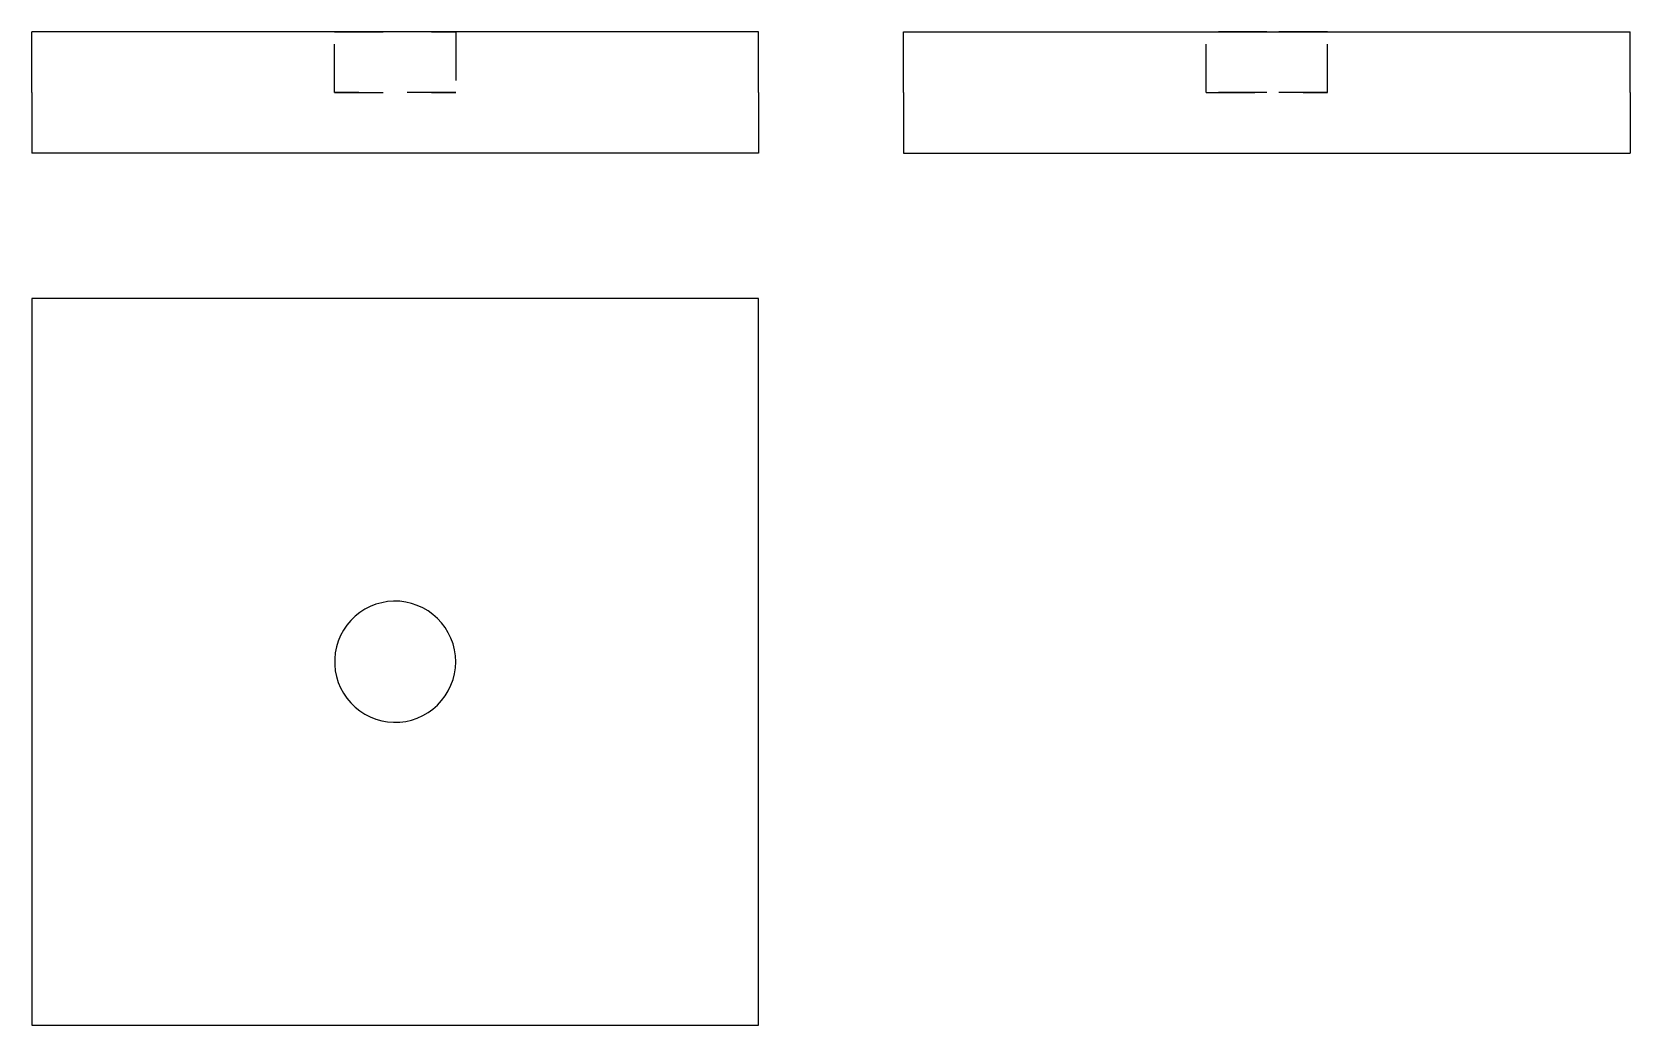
# Model space of a CAD drawing. Extents: x 0 to 3.3, y 0 to 2.05.
import ezdxf

# ---------------------------------------------------------------- set-up
doc = ezdxf.new("R2010")
doc.units = 0
doc.linetypes.add('HIDDEN', pattern=[0.075, 0.050025, -0.024975])
for name, color, linetype in [('FRONT', 7, 'CONTINUOUS'), ('FRONT_HID', 7, 'HIDDEN'), ('LEFT', 7, 'CONTINUOUS'), ('LEFT_HID', 7, 'HIDDEN'), ('TOP', 7, 'CONTINUOUS')]:
    doc.layers.add(name, color=color, linetype=linetype)

msp = doc.modelspace()

# ---------------------------------------------------------------- linework, layer by layer
at = {"layer": 'FRONT'}
for p, q in [((0, 1.925), (0, 2.05)), ((1.5, 2.05), (0, 2.05)), ((1.5, 1.925), (1.5, 2.05)), ((0, 1.925), (0, 1.8)), ((1.5, 1.925), (1.5, 1.8)), ((1.5, 1.8), (0, 1.8))]:
    msp.add_line(p, q, dxfattribs=at)
at = {"layer": 'FRONT_HID', "linetype": 'HIDDEN'}
for p, q in [((0.875, 2.05), (0.625, 2.05)), ((0.625, 2.05), (0.875, 2.05)), ((0.625, 1.925), (0.625, 2.05)), ((0.875, 2.05), (0.875, 1.925)), ((0.875, 1.925), (0.625, 1.925)), ((0.625, 1.925), (0.875, 1.925))]:
    msp.add_line(p, q, dxfattribs=at)
at = {"layer": 'LEFT'}
for p, q in [((1.8, 1.925), (1.8, 2.05)), ((1.8, 2.05), (3.3, 2.05)), ((3.3, 1.925), (3.3, 2.05)), ((1.8, 1.925), (1.8, 1.8)), ((3.3, 1.925), (3.3, 1.8)), ((1.8, 1.8), (3.3, 1.8))]:
    msp.add_line(p, q, dxfattribs=at)
at = {"layer": 'LEFT_HID', "linetype": 'HIDDEN'}
for p, q in [((2.55, 2.05), (2.425, 2.05)), ((2.425, 2.05), (2.675, 2.05)), ((2.425, 1.925), (2.425, 2.05)), ((2.675, 2.05), (2.55, 2.05)), ((2.675, 1.925), (2.675, 2.05)), ((2.55, 1.925), (2.425, 1.925)), ((2.425, 1.925), (2.675, 1.925)), ((2.675, 1.925), (2.55, 1.925))]:
    msp.add_line(p, q, dxfattribs=at)
at = {"layer": 'TOP'}
for p, q in [((0, 1.5), (0, 0)), ((1.5, 1.5), (0, 1.5)), ((1.5, 0), (1.5, 1.5)), ((0.6875, 0.858253), (0.677032, 0.851492)), ((0.698589, 0.863938), (0.6875, 0.858253)), ((0.710189, 0.868491), (0.698589, 0.863938)), ((0.722185, 0.871866), (0.710189, 0.868491)), ((0.734457, 0.87403), (0.722185, 0.871866)), ((0.746884, 0.874961), (0.734457, 0.87403)), ((0.759341, 0.87465), (0.746884, 0.874961)), ((0.771706, 0.873101), (0.759341, 0.87465)), ((0.783855, 0.870328), (0.771706, 0.873101)), ((0.795668, 0.866359), (0.783855, 0.870328)), ((0.807026, 0.861234), (0.795668, 0.866359)), ((0.817818, 0.855003), (0.807026, 0.861234)), ((0.650358, 0.825476), (0.643339, 0.815179)), ((0.658369, 0.835022), (0.650358, 0.825476)), ((0.667289, 0.843723), (0.658369, 0.835022)), ((0.677032, 0.851492), (0.667289, 0.843723)), ((0.827936, 0.847729), (0.817818, 0.855003)), ((0.83728, 0.839483), (0.827936, 0.847729)), ((0.845756, 0.830348), (0.83728, 0.839483)), ((0.85328, 0.820415), (0.845756, 0.830348)), ((0.632538, 0.792753), (0.628865, 0.780845)), ((0.637379, 0.804235), (0.632538, 0.792753)), ((0.643339, 0.815179), (0.637379, 0.804235)), ((0.859778, 0.809782), (0.85328, 0.820415)), ((0.865185, 0.798554), (0.859778, 0.809782)), ((0.869447, 0.786844), (0.865185, 0.798554)), ((0.626396, 0.76863), (0.625155, 0.756231)), ((0.628865, 0.780845), (0.626396, 0.76863)), ((0.872522, 0.774768), (0.869447, 0.786844)), ((0.874379, 0.762446), (0.872522, 0.774768)), ((0.875, 0.75), (0.874379, 0.762446)), ((0.625155, 0.756231), (0.625155, 0.743769)), ((0.625155, 0.743769), (0.626396, 0.73137)), ((0.626396, 0.73137), (0.628865, 0.719155)), ((0.872522, 0.725232), (0.874379, 0.737554)), ((0.874379, 0.737554), (0.875, 0.75)), ((0.628865, 0.719155), (0.632538, 0.707247)), ((0.632538, 0.707247), (0.637379, 0.695765)), ((0.637379, 0.695765), (0.643339, 0.684821)), ((0.859778, 0.690218), (0.865185, 0.701446)), ((0.865185, 0.701446), (0.869447, 0.713156)), ((0.869447, 0.713156), (0.872522, 0.725232)), ((0.643339, 0.684821), (0.650358, 0.674524)), ((0.650358, 0.674524), (0.658369, 0.664978)), ((0.658369, 0.664978), (0.667289, 0.656277)), ((0.827936, 0.652271), (0.83728, 0.660517)), ((0.83728, 0.660517), (0.845756, 0.669652)), ((0.845756, 0.669652), (0.85328, 0.679585)), ((0.85328, 0.679585), (0.859778, 0.690218)), ((0.667289, 0.656277), (0.677032, 0.648508)), ((0.677032, 0.648508), (0.6875, 0.641747)), ((0.6875, 0.641747), (0.698589, 0.636062)), ((0.698589, 0.636062), (0.710189, 0.631509)), ((0.710189, 0.631509), (0.722185, 0.628134)), ((0.722185, 0.628134), (0.734457, 0.62597)), ((0.771706, 0.626899), (0.783855, 0.629672)), ((0.783855, 0.629672), (0.795668, 0.633641)), ((0.795668, 0.633641), (0.807026, 0.638766)), ((0.807026, 0.638766), (0.817818, 0.644997)), ((0.817818, 0.644997), (0.827936, 0.652271)), ((0.734457, 0.62597), (0.746884, 0.625039)), ((0.746884, 0.625039), (0.759341, 0.62535)), ((0.759341, 0.62535), (0.771706, 0.626899)), ((0, 0), (1.5, 0))]:
    msp.add_line(p, q, dxfattribs=at)

doc.saveas('drawing.dxf')
